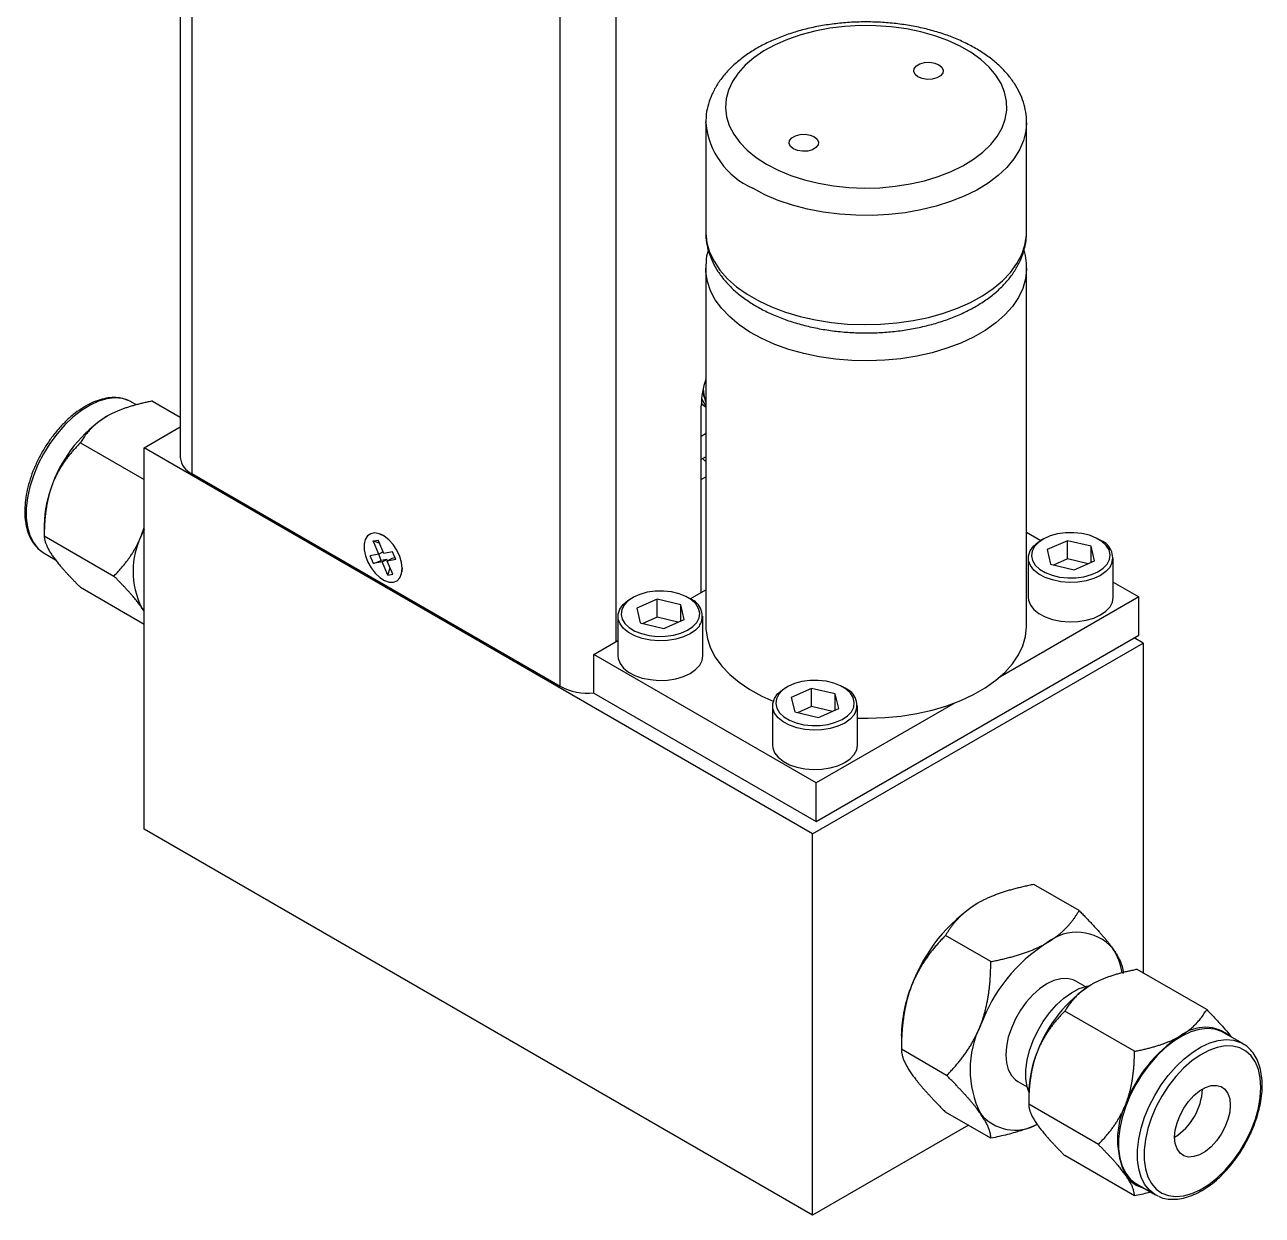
# Model space of a CAD drawing. Header units: inches. Extents: x 1.03 to 9.87, y 1.07 to 7.21.
# Drawn here: x 7.904 to 9.871, y 2.67 to 4.562 of the extents above; entities that cross this region are included whole.
import ezdxf

# ---------------------------------------------------------------- set-up
doc = ezdxf.new("R2010")
doc.units = ezdxf.units.IN
doc.header["$MEASUREMENT"] = 0

msp = doc.modelspace()

# ---------------------------------------------------------------- linework, layer by layer
at = {"color": 7, "linetype": 'Continuous', "lineweight": 25}
for p, q in [((8.1515, 5.3781), (8.1515, 3.874)), ((8.9869, 4.4061), (8.9869, 4.407)), ((8.9869, 4.4061), (8.9869, 4.2326)), ((9.4969, 4.2326), (9.4969, 4.4061)), ((8.9869, 4.1749), (8.9869, 3.6069)), ((9.4969, 3.6069), (9.4969, 4.1749)), ((8.0741, 3.9623), (8.0726, 3.9631)), ((8.0818, 3.9579), (8.0741, 3.9623)), ((8.1076, 3.9639), (8.1515, 3.9385)), ((8.9797, 3.6596), (8.9797, 3.9564)), ((8.9801, 3.9598), (8.9858, 3.9558)), ((8.9861, 3.9644), (8.9868, 3.9626)), ((8.9861, 3.9554), (8.9869, 3.9549)), ((8.9868, 3.9626), (8.9869, 3.9625)), ((8.094, 3.8897), (8.1515, 3.9228)), ((7.9928, 3.8976), (8.094, 3.8391)), ((8.9867, 3.9118), (8.9797, 3.9078)), ((8.094, 3.2834), (8.094, 3.8897)), ((9.1568, 3.2761), (8.094, 3.8897)), ((8.9797, 3.8714), (8.9869, 3.8755)), ((8.1698, 3.8485), (8.7553, 3.5105)), ((8.9797, 3.8393), (8.9869, 3.8435)), ((7.9354, 3.7674), (7.9354, 3.749)), ((8.0901, 3.7508), (8.094, 3.763)), ((8.094, 3.7603), (8.0901, 3.7508)), ((7.9354, 3.7496), (8.046, 3.6857)), ((8.4584, 3.7415), (8.4664, 3.7429)), ((8.4674, 3.7204), (8.4584, 3.7415)), ((8.4584, 3.7415), (8.4686, 3.7378)), ((8.4754, 3.7218), (8.4664, 3.7429)), ((8.4756, 3.7498), (8.4697, 3.7522)), ((9.4969, 3.7556), (9.5197, 3.7424)), ((9.5229, 3.7443), (9.5194, 3.7422)), ((9.5618, 3.742), (9.5295, 3.7277)), ((9.5994, 3.7331), (9.5618, 3.742)), ((9.5618, 3.7133), (9.5618, 3.742)), ((9.6149, 3.7422), (9.6113, 3.7443)), ((7.9354, 3.722), (7.9533, 3.7117)), ((8.4674, 3.7204), (8.4536, 3.718)), ((8.4588, 3.7057), (8.4536, 3.718)), ((8.4711, 3.7107), (8.467, 3.7203)), ((8.4743, 3.7244), (8.4674, 3.7204)), ((8.4891, 3.7242), (8.4754, 3.7218)), ((8.4944, 3.712), (8.4891, 3.7242)), ((9.5295, 3.7277), (9.5348, 3.7044)), ((9.6047, 3.7098), (9.5994, 3.7331)), ((9.5994, 3.7074), (9.5994, 3.7331)), ((8.4588, 3.7057), (8.4711, 3.7107)), ((8.4726, 3.7082), (8.4588, 3.7057)), ((8.4797, 3.7122), (8.4711, 3.7107)), ((8.4726, 3.7082), (8.4797, 3.7122)), ((8.4816, 3.6871), (8.4726, 3.7082)), ((8.4808, 3.7097), (8.4797, 3.7122)), ((8.4877, 3.7137), (8.4806, 3.7096)), ((8.4944, 3.712), (8.4806, 3.7096)), ((8.4896, 3.6885), (8.4806, 3.7096)), ((8.4816, 3.6871), (8.4852, 3.6987)), ((8.4932, 3.7146), (8.4877, 3.7137)), ((8.5041, 3.6927), (8.5049, 3.699)), ((9.4996, 3.7147), (9.4996, 3.6518)), ((9.5348, 3.7044), (9.5725, 3.6954)), ((9.5618, 3.7133), (9.5394, 3.7033)), ((9.5948, 3.7054), (9.5618, 3.7133)), ((9.5725, 3.6954), (9.6047, 3.7098)), ((9.6346, 3.6518), (9.6346, 3.7147)), ((8.4816, 3.6871), (8.4896, 3.6885)), ((7.9928, 3.6679), (8.094, 3.6095)), ((8.9622, 3.6495), (8.9869, 3.6638)), ((9.6346, 3.6761), (9.675, 3.6528)), ((8.8706, 3.6514), (8.8671, 3.6493)), ((8.9095, 3.6492), (8.8772, 3.6349)), ((8.9471, 3.6402), (8.9095, 3.6492)), ((8.9095, 3.6204), (8.9095, 3.6492)), ((8.9524, 3.6169), (8.9471, 3.6402)), ((8.9471, 3.6145), (8.9471, 3.6402)), ((8.9626, 3.6493), (8.959, 3.6514)), ((9.675, 3.6528), (9.4542, 3.5253)), ((9.675, 3.5916), (9.675, 3.6528)), ((8.0901, 3.636), (8.094, 3.6311)), ((8.094, 3.6299), (8.0901, 3.636)), ((8.8473, 3.6218), (8.8473, 3.5589)), ((8.8772, 3.6349), (8.8825, 3.6116)), ((8.9095, 3.6204), (8.8871, 3.6105)), ((8.9425, 3.6125), (8.9095, 3.6204)), ((8.9823, 3.5589), (8.9823, 3.6218)), ((8.8825, 3.6116), (8.9202, 3.6026)), ((8.9202, 3.6026), (8.9524, 3.6169)), ((8.8088, 3.561), (8.8473, 3.5832)), ((9.1623, 3.2956), (9.675, 3.5916)), ((9.6819, 3.5792), (9.6677, 3.5874)), ((9.1623, 3.3569), (8.8088, 3.561)), ((8.8088, 3.4997), (8.8088, 3.561)), ((9.1568, 3.2761), (9.6819, 3.5792)), ((9.6819, 3.5792), (9.6819, 3.0551)), ((9.1163, 3.5095), (9.1128, 3.5075)), ((9.1552, 3.5073), (9.1229, 3.493)), ((9.1928, 3.4983), (9.1552, 3.5073)), ((9.1552, 3.4785), (9.1552, 3.5073)), ((9.2083, 3.5075), (9.2047, 3.5095)), ((8.8088, 3.4997), (9.1623, 3.2956)), ((9.1229, 3.493), (9.1283, 3.4697)), ((9.3831, 3.4843), (9.1623, 3.3569)), ((9.1982, 3.475), (9.1928, 3.4983)), ((9.1928, 3.4727), (9.1928, 3.4983)), ((9.093, 3.4799), (9.093, 3.4171)), ((9.1283, 3.4697), (9.1659, 3.4607)), ((9.1552, 3.4785), (9.1328, 3.4686)), ((9.1882, 3.4706), (9.1552, 3.4785)), ((9.1659, 3.4607), (9.1982, 3.475)), ((9.228, 3.4171), (9.228, 3.4799)), ((9.1623, 3.2956), (9.1623, 3.3569)), ((9.1568, 2.6698), (8.094, 3.2834)), ((9.1568, 2.6698), (9.1568, 3.2761)), ((9.5803, 3.154), (9.5083, 3.1955)), ((9.44, 3.0729), (9.368, 3.1145)), ((9.7831, 2.9966), (9.6724, 3.0605)), ((9.5897, 3.0334), (9.5749, 3.0419)), ((9.6683, 2.9304), (9.5576, 2.9942)), ((9.2978, 2.9554), (9.2978, 2.9329)), ((9.8405, 2.9426), (9.8104, 2.96)), ((9.3698, 2.8921), (9.2978, 2.9337)), ((9.8405, 2.9426), (9.8425, 2.9414)), ((9.4829, 2.8826), (9.4977, 2.8741)), ((9.5002, 2.864), (9.5002, 2.8456)), ((9.44, 2.7923), (9.368, 2.8338)), ((9.6109, 2.7824), (9.5002, 2.8463)), ((9.4044, 2.8128), (9.1568, 2.6698)), ((9.6683, 2.7007), (9.5576, 2.7646)), ((9.6717, 2.7196), (9.7018, 2.7023)), ((9.7059, 2.7002), (9.7018, 2.7023))]:
    msp.add_line(p, q, dxfattribs=at)
at = {"color": 8, "linetype": 'Continuous', "lineweight": 25}
for p, q in [((8.1698, 5.3619), (8.1698, 3.8485)), ((8.7553, 3.5105), (8.7553, 5.024)), ((8.8437, 5.024), (8.8437, 3.5811)), ((8.9867, 3.9118), (8.9869, 3.9119))]:
    msp.add_line(p, q, dxfattribs=at)
at = {"color": 7, "linetype": 'Continuous', "lineweight": 25, "flags": 128}
for points in [[(9.0836, 4.3403), (9.102, 4.3308), (9.1221, 4.3225), (9.1436, 4.3155), (9.1663, 4.31), (9.1899, 4.306), (9.2142, 4.3034), (9.2388, 4.3024), (9.2634, 4.303), (9.2878, 4.3052), (9.3116, 4.3089), (9.3346, 4.314), (9.3564, 4.3206), (9.3768, 4.3286), (9.3957, 4.3378), (9.4126, 4.3481), (9.4275, 4.3595), (9.4401, 4.3717), (9.4503, 4.3846), (9.458, 4.3982), (9.463, 4.4121), (9.4654, 4.4263), (9.4651, 4.4405), (9.462, 4.4546), (9.4563, 4.4684), (9.448, 4.4818), (9.4372, 4.4946), (9.424, 4.5066), (9.4086, 4.5178), (9.3911, 4.5278), (9.3719, 4.5367), (9.3511, 4.5443), (9.3289, 4.5506), (9.3057, 4.5554), (9.2817, 4.5587), (9.2573, 4.5605), (9.2326, 4.5606), (9.2081, 4.5593), (9.1839, 4.5564), (9.1605, 4.5519), (9.1381, 4.546), (9.1169, 4.5387), (9.0973, 4.5302), (9.0793, 4.5204), (9.0634, 4.5095), (9.0496, 4.4977), (9.0382, 4.4851), (9.0293, 4.4718), (9.0229, 4.4581), (9.0192, 4.444), (9.0181, 4.4298), (9.0198, 4.4156), (9.0242, 4.4016), (9.0313, 4.388), (9.0408, 4.3749), (9.0529, 4.3624), (9.0672, 4.3509), (9.0836, 4.3403)], [(9.3242, 4.4791), (9.3196, 4.483), (9.3174, 4.4876), (9.3182, 4.4923), (9.3216, 4.4965), (9.3274, 4.4999), (9.3348, 4.5018), (9.3429, 4.5023), (9.3508, 4.501), (9.3575, 4.4983), (9.3622, 4.4945), (9.3643, 4.4899), (9.3636, 4.4852), (9.3601, 4.481), (9.3543, 4.4776), (9.3469, 4.4756), (9.3388, 4.4752), (9.3309, 4.4764), (9.3242, 4.4791)], [(9.1595, 4.384), (9.1642, 4.3802), (9.1663, 4.3756), (9.1656, 4.3709), (9.1621, 4.3667), (9.1563, 4.3633), (9.1489, 4.3613), (9.1408, 4.3609), (9.1329, 4.3621), (9.1262, 4.3648), (9.1216, 4.3687), (9.1195, 4.3733), (9.1202, 4.378), (9.1236, 4.3822), (9.1294, 4.3856), (9.1368, 4.3875), (9.1449, 4.388), (9.1528, 4.3867), (9.1595, 4.384)], [(8.9802, 3.9679), (8.9837, 3.9609), (8.9869, 3.9568)], [(8.4906, 3.676), (8.4964, 3.6783), (8.5008, 3.683), (8.5035, 3.6896), (8.5044, 3.6979), (8.5033, 3.7072), (8.5004, 3.717), (8.4959, 3.7267), (8.4899, 3.7357), (8.483, 3.7433), (8.4755, 3.7492), (8.4679, 3.7529), (8.4607, 3.7542), (8.4543, 3.7531), (8.4492, 3.7496), (8.4456, 3.7439), (8.4438, 3.7364), (8.4439, 3.7275), (8.4459, 3.7179), (8.4496, 3.708), (8.4549, 3.6986), (8.4614, 3.6903), (8.4687, 3.6835), (8.4763, 3.6786), (8.4838, 3.6761), (8.4906, 3.676)], [(9.6295, 3.6998), (9.623, 3.6928), (9.6143, 3.6868), (9.6036, 3.6819), (9.5914, 3.6783), (9.5782, 3.6762), (9.5646, 3.6757), (9.5511, 3.6768), (9.5382, 3.6795), (9.5265, 3.6835), (9.5165, 3.6889), (9.5085, 3.6953), (9.503, 3.7025), (9.5001, 3.7102), (9.4999, 3.7181), (9.5025, 3.7258), (9.5077, 3.7331), (9.5153, 3.7397), (9.5194, 3.7422)], [(9.6249, 3.7049), (9.6286, 3.7122), (9.6296, 3.7197), (9.6279, 3.7272), (9.6235, 3.7343), (9.6167, 3.7407), (9.6077, 3.7462), (9.5969, 3.7505), (9.5849, 3.7533), (9.572, 3.7547), (9.5589, 3.7545), (9.5462, 3.7527), (9.5345, 3.7495), (9.5241, 3.7449), (9.5156, 3.7392), (9.5094, 3.7325), (9.5057, 3.7253), (9.5047, 3.7178), (9.5064, 3.7103), (9.5107, 3.7032), (9.5176, 3.6968), (9.5266, 3.6913), (9.5373, 3.687), (9.5494, 3.6841), (9.5623, 3.6828), (9.5753, 3.683), (9.588, 3.6847), (9.5998, 3.688), (9.6102, 3.6926), (9.6187, 3.6983), (9.6249, 3.7049)], [(7.9337, 3.723), (7.9342, 3.7227), (7.9354, 3.722)], [(8.9726, 3.6121), (8.9763, 3.6193), (8.9773, 3.6268), (8.9756, 3.6343), (8.9712, 3.6414), (8.9644, 3.6479), (8.9554, 3.6533), (8.9446, 3.6576), (8.9326, 3.6605), (8.9197, 3.6618), (8.9066, 3.6616), (8.8939, 3.6599), (8.8821, 3.6566), (8.8718, 3.652), (8.8633, 3.6463), (8.8571, 3.6397), (8.8534, 3.6324), (8.8523, 3.6249), (8.8541, 3.6174), (8.8584, 3.6103), (8.8653, 3.6039), (8.8743, 3.5984), (8.885, 3.5942), (8.8971, 3.5913), (8.9099, 3.5899), (8.923, 3.5901), (8.9357, 3.5919), (8.9475, 3.5951), (8.9579, 3.5997), (8.9663, 3.6055), (8.9726, 3.6121)], [(8.9772, 3.6069), (8.9707, 3.6), (8.962, 3.5939), (8.9513, 3.589), (8.9391, 3.5854), (8.9259, 3.5834), (8.9123, 3.5829), (8.8988, 3.5839), (8.8859, 3.5866), (8.8742, 3.5907), (8.8642, 3.596), (8.8562, 3.6024), (8.8507, 3.6096), (8.8478, 3.6173), (8.8476, 3.6252), (8.8502, 3.633), (8.8554, 3.6403), (8.863, 3.6468), (8.8671, 3.6493)], [(9.4996, 3.6518), (9.5001, 3.6473), (9.503, 3.6396), (9.5085, 3.6324), (9.5165, 3.626), (9.5265, 3.6207), (9.5382, 3.6166), (9.5511, 3.6139), (9.5646, 3.6128), (9.5782, 3.6133), (9.5914, 3.6154), (9.6036, 3.619), (9.6143, 3.6239), (9.623, 3.6299), (9.6295, 3.6369)], [(9.6295, 3.6369), (9.6334, 3.6444), (9.6346, 3.6518)], [(8.9869, 3.6069), (8.9871, 3.6012), (8.9894, 3.5861), (8.9945, 3.5712), (9.0021, 3.5567), (9.0123, 3.5428), (9.025, 3.5295), (9.0399, 3.517), (9.057, 3.5055), (9.076, 3.4951), (9.0949, 3.4866)], [(9.228, 3.4599), (9.2451, 3.4597), (9.2713, 3.4607), (9.2972, 3.4632), (9.3225, 3.4672), (9.347, 3.4728), (9.3703, 3.4797), (9.3923, 3.488), (9.4127, 3.4976), (9.4312, 3.5083), (9.4478, 3.5201), (9.4621, 3.5327), (9.4742, 3.5462), (9.4838, 3.5603), (9.4908, 3.5749), (9.4952, 3.5899), (9.4968, 3.605), (9.4969, 3.6069)], [(8.8473, 3.5589), (8.8478, 3.5545), (8.8507, 3.5468), (8.8562, 3.5396), (8.8642, 3.5332), (8.8742, 3.5278), (8.8859, 3.5237), (8.8988, 3.5211), (8.9123, 3.52), (8.9259, 3.5205), (8.9391, 3.5226), (8.9513, 3.5261), (8.962, 3.531), (8.9707, 3.5371), (8.9772, 3.544)], [(8.9772, 3.544), (8.9811, 3.5516), (8.9823, 3.5589)], [(9.2229, 3.465), (9.2164, 3.4581), (9.2077, 3.4521), (9.197, 3.4471), (9.1848, 3.4436), (9.1716, 3.4415), (9.158, 3.441), (9.1445, 3.4421), (9.1316, 3.4447), (9.1199, 3.4488), (9.1099, 3.4542), (9.102, 3.4606), (9.0964, 3.4678), (9.0935, 3.4755), (9.0933, 3.4834), (9.0959, 3.4911), (9.1011, 3.4984), (9.1088, 3.5049), (9.1128, 3.5075)], [(9.2183, 3.4702), (9.222, 3.4775), (9.223, 3.485), (9.2213, 3.4925), (9.2169, 3.4996), (9.2101, 3.506), (9.2011, 3.5115), (9.1903, 3.5157), (9.1783, 3.5186), (9.1654, 3.52), (9.1524, 3.5198), (9.1397, 3.518), (9.1279, 3.5148), (9.1175, 3.5102), (9.109, 3.5045), (9.1028, 3.4978), (9.0991, 3.4906), (9.0981, 3.4831), (9.0998, 3.4756), (9.1041, 3.4685), (9.111, 3.4621), (9.12, 3.4566), (9.1307, 3.4523), (9.1428, 3.4494), (9.1557, 3.4481), (9.1687, 3.4483), (9.1814, 3.45), (9.1932, 3.4533), (9.2036, 3.4579), (9.2121, 3.4636), (9.2183, 3.4702)], [(9.093, 3.4171), (9.0935, 3.4126), (9.0964, 3.4049), (9.102, 3.3977), (9.1099, 3.3913), (9.1199, 3.3859), (9.1316, 3.3819), (9.1445, 3.3792), (9.158, 3.3781), (9.1716, 3.3786), (9.1848, 3.3807), (9.197, 3.3843), (9.2077, 3.3892), (9.2164, 3.3952), (9.2229, 3.4022)], [(9.2229, 3.4022), (9.2268, 3.4097), (9.228, 3.4171)], [(9.5749, 3.0419), (9.5708, 3.0439), (9.5615, 3.0461), (9.5512, 3.0457), (9.5402, 3.0428), (9.5289, 3.0374), (9.5176, 3.0297), (9.5067, 3.02), (9.4964, 3.0085), (9.4871, 2.9957), (9.4791, 2.9818), (9.4726, 2.9673), (9.4678, 2.9527), (9.4649, 2.9383), (9.4639, 2.9247), (9.4649, 2.9122), (9.4678, 2.9013), (9.4726, 2.8922), (9.4791, 2.8852), (9.4829, 2.8826)], [(9.5002, 2.8661), (9.4977, 2.8742), (9.4957, 2.887), (9.4957, 2.9011), (9.4977, 2.9162), (9.5015, 2.9318), (9.5072, 2.9476), (9.5146, 2.9631), (9.5234, 2.9779), (9.5334, 2.9918), (9.5445, 3.0042), (9.5562, 3.0149), (9.5683, 3.0236), (9.5805, 3.0301), (9.5925, 3.0341), (9.5978, 3.0352)], [(9.8104, 2.96), (9.8067, 2.9619), (9.7959, 2.9654), (9.7841, 2.9664), (9.7714, 2.965), (9.7581, 2.9612), (9.7445, 2.955), (9.7308, 2.9465), (9.7173, 2.936), (9.7043, 2.9236), (9.692, 2.9096), (9.6807, 2.8942), (9.6705, 2.8778), (9.6617, 2.8606), (9.6545, 2.843), (9.6489, 2.8253), (9.6451, 2.8079), (9.6432, 2.7912), (9.6432, 2.7754), (9.6451, 2.7608), (9.6489, 2.7478), (9.6545, 2.7366), (9.6617, 2.7274), (9.6705, 2.7203), (9.6717, 2.7196)], [(9.8692, 2.873), (9.8683, 2.888), (9.8653, 2.9016), (9.8605, 2.9134), (9.8538, 2.9232), (9.8456, 2.9308), (9.8358, 2.936), (9.8248, 2.9388), (9.8127, 2.939), (9.7999, 2.9366), (9.7866, 2.9318), (9.773, 2.9245), (9.7596, 2.915), (9.7465, 2.9035), (9.734, 2.8902), (9.7224, 2.8754), (9.712, 2.8593), (9.703, 2.8425), (9.6955, 2.8251), (9.6897, 2.8076), (9.6858, 2.7904), (9.6839, 2.7738), (9.6839, 2.7581), (9.6858, 2.7438), (9.6897, 2.7311), (9.6955, 2.7202), (9.703, 2.7115), (9.712, 2.705), (9.7224, 2.701), (9.734, 2.6996), (9.7465, 2.7007), (9.7596, 2.7043), (9.773, 2.7103), (9.7866, 2.7187), (9.7999, 2.7292), (9.8127, 2.7417), (9.8248, 2.7558), (9.8358, 2.7713), (9.8456, 2.7878), (9.8538, 2.8049), (9.8605, 2.8224), (9.8653, 2.8398), (9.8683, 2.8568), (9.8692, 2.873)], [(9.7322, 2.7939), (9.7332, 2.805), (9.7361, 2.8168), (9.7407, 2.8287), (9.7469, 2.8402), (9.7543, 2.8508), (9.7628, 2.86), (9.7718, 2.8675), (9.7811, 2.8728), (9.7901, 2.8758), (9.7985, 2.8763), (9.806, 2.8744), (9.8122, 2.87), (9.8168, 2.8634), (9.8197, 2.8549), (9.8206, 2.8449), (9.8197, 2.8337), (9.8168, 2.8219), (9.8122, 2.81), (9.806, 2.7985), (9.7985, 2.7879), (9.7901, 2.7787), (9.7811, 2.7713), (9.7718, 2.766), (9.7628, 2.763), (9.7543, 2.7624), (9.7469, 2.7644), (9.7407, 2.7687), (9.7361, 2.7753), (9.7332, 2.7838), (9.7322, 2.7939)]]:
    msp.add_lwpolyline(points, dxfattribs=at)
at = {"color": 8, "linetype": 'Continuous', "lineweight": 25, "flags": 128}
for points in [[(9.4969, 4.4063), (9.4958, 4.3928), (9.4921, 4.3778), (9.4858, 4.3631), (9.4768, 4.3489), (9.4654, 4.3352), (9.4516, 4.3223), (9.4356, 4.3103), (9.4175, 4.2993), (9.3975, 4.2895), (9.3759, 4.2809), (9.3529, 4.2736), (9.3287, 4.2677), (9.3036, 4.2632), (9.2779, 4.2603), (9.2517, 4.259), (9.2255, 4.2592), (9.1994, 4.2609), (9.1737, 4.2642), (9.1488, 4.269), (9.1249, 4.2753), (9.1022, 4.2829), (9.081, 4.2918), (9.0615, 4.302)], [(8.9869, 4.2326), (8.9869, 4.2307), (8.9886, 4.2155), (8.9929, 4.2006), (9, 4.186), (9.0095, 4.1719), (9.0216, 4.1584), (9.0359, 4.1457), (9.0525, 4.134), (9.0711, 4.1232), (9.0914, 4.1137), (9.1134, 4.1054), (9.1367, 4.0984), (9.1612, 4.0929), (9.1865, 4.0889), (9.2124, 4.0863), (9.2386, 4.0854), (9.2648, 4.0859), (9.2908, 4.0881), (9.3163, 4.0918), (9.341, 4.0969), (9.3646, 4.1035), (9.3869, 4.1115), (9.4077, 4.1207), (9.4268, 4.1312), (9.4438, 4.1427), (9.4588, 4.1552), (9.4714, 4.1684), (9.4816, 4.1824), (9.4893, 4.1969), (9.4943, 4.2118), (9.4967, 4.2269), (9.4969, 4.2326)], [(9.4969, 4.1749), (9.4968, 4.173), (9.4952, 4.1579), (9.4908, 4.1429), (9.4838, 4.1283), (9.4742, 4.1142), (9.4621, 4.1007), (9.4478, 4.0881), (9.4312, 4.0763), (9.4127, 4.0656), (9.3923, 4.056), (9.3703, 4.0477), (9.347, 4.0408), (9.3225, 4.0352), (9.2972, 4.0312), (9.2713, 4.0287), (9.2451, 4.0277), (9.2189, 4.0283), (9.1929, 4.0304), (9.1674, 4.0341), (9.1428, 4.0393), (9.1191, 4.0459), (9.0968, 4.0538), (9.076, 4.0631), (9.057, 4.0735), (9.0399, 4.085), (9.025, 4.0975), (9.0123, 4.1108), (9.0021, 4.1247), (8.9945, 4.1392), (8.9894, 4.1541), (8.9871, 4.1692), (8.9869, 4.1753)], [(8.0726, 3.9631), (8.0704, 3.9642), (8.0596, 3.9677), (8.0478, 3.9688), (8.0351, 3.9674), (8.0218, 3.9635), (8.0082, 3.9573), (7.9945, 3.9489), (7.981, 3.9384), (7.968, 3.926), (7.9557, 3.9119), (7.9444, 3.8965), (7.9342, 3.8801), (7.9254, 3.8629), (7.9182, 3.8453), (7.9126, 3.8277), (7.9088, 3.8103), (7.9069, 3.7935), (7.9069, 3.7777), (7.9088, 3.7632), (7.9126, 3.7502), (7.9182, 3.7389), (7.9254, 3.7297), (7.9337, 3.723)], [(8.9797, 3.9604), (8.9816, 3.9586), (8.9861, 3.9554)], [(9.7018, 2.7023), (9.7006, 2.703), (9.6918, 2.71), (9.6845, 2.7192), (9.6789, 2.7305), (9.6752, 2.7435), (9.6733, 2.758), (9.6733, 2.7738), (9.6752, 2.7906), (9.6789, 2.808), (9.6845, 2.8256), (9.6918, 2.8432), (9.7006, 2.8604), (9.7107, 2.8769), (9.7221, 2.8922), (9.7344, 2.9063), (9.7474, 2.9187), (9.7609, 2.9292), (9.7746, 2.9376), (9.7882, 2.9439), (9.8014, 2.9477), (9.8141, 2.9491), (9.826, 2.948), (9.8368, 2.9445), (9.8405, 2.9426)]]:
    msp.add_lwpolyline(points, dxfattribs=at)
at = {"color": 8, "linetype": 'Continuous', "lineweight": 25}
for centre, radius, start, end in [((9.1135, 4.4181), 0.1272, 185.4246, 245.8955), ((9.0426, 3.9841), 0.0598, 180.3402, 199.2443), ((8.9724, 3.8554), 0.0189, 40.0731, 62.8355)]:
    msp.add_arc(centre, radius, start, end, dxfattribs=at)
at = {"color": 7, "linetype": 'Continuous', "lineweight": 25}
for centre, radius, start, end in [((9.1205, 3.9543), 0.1408, 161.5798, 179.1222), ((8.1512, 3.7579), 0.2158, 122.638, 159.7729), ((8.1828, 3.8771), 0.0314, 185.6948, 245.6253), ((8.1184, 3.7638), 0.1831, 157.9788, 178.8918), ((8.205, 3.6934), 0.1284, 153.4364, 206.5636), ((9.6046, 3.7149), 0.0291, 328.6471, 69.3986), ((8.9523, 3.6221), 0.0291, 328.6471, 69.3986), ((8.7988, 3.5932), 0.0934, 242.2883, 276.152), ((9.198, 3.4802), 0.0291, 328.6471, 69.3986), ((9.5616, 2.9437), 0.2638, 122.638, 159.7729), ((9.5768, 3.0441), 0.0756, 40.5328, 129.2482), ((9.6712, 2.8805), 0.2638, 122.638, 159.7729), ((9.5575, 3.0421), 0.0921, 8.2901, 33.665), ((9.5215, 2.951), 0.2238, 157.9788, 178.8918), ((9.7161, 2.8545), 0.2158, 122.638, 159.7729), ((9.564, 2.9015), 0.1569, 153.4364, 206.5636), ((9.8575, 2.7729), 0.2158, 122.638, 159.7729), ((9.7807, 2.9051), 0.0635, 49.5414, 128.6599), ((9.6833, 2.8605), 0.1831, 157.9788, 178.8918), ((9.6807, 2.8746), 0.0958, 302.5242, 357.4758), ((9.7698, 2.7901), 0.1284, 153.4364, 206.5636), ((9.4788, 2.8762), 0.0711, 219.16, 299.061), ((9.6949, 2.7599), 0.0484, 214.3173, 255.9393)]:
    msp.add_arc(centre, radius, start, end, dxfattribs=at)
for points, knots in [([(9.4968, 4.4064), (9.4968, 4.4067), (9.4972, 4.4123), (9.4957, 4.4232), (9.4922, 4.4389), (9.486, 4.4541), (9.4778, 4.4688), (9.4672, 4.483), (9.4545, 4.4964), (9.4396, 4.509), (9.4228, 4.5206), (9.4042, 4.531), (9.3841, 4.5403), (9.3626, 4.5482), (9.34, 4.5548), (9.3166, 4.5599), (9.2924, 4.5637), (9.2679, 4.5659), (9.2431, 4.5667), (9.2183, 4.5661), (9.1937, 4.5639), (9.1695, 4.5604), (9.146, 4.5554), (9.1233, 4.5489), (9.1017, 4.5411), (9.0813, 4.532), (9.0624, 4.5215), (9.0451, 4.5097), (9.0296, 4.4968), (9.0163, 4.4828), (9.0053, 4.4679), (8.9967, 4.4522), (8.9908, 4.4362), (8.9874, 4.4211), (8.9872, 4.4114), (8.9871, 4.4072)], [0, 0, 0, 0, 0.001433, 0.030481, 0.059462, 0.08864, 0.118273, 0.148524, 0.179434, 0.210919, 0.242811, 0.27493, 0.307122, 0.339282, 0.371374, 0.403392, 0.435346, 0.467252, 0.499131, 0.531008, 0.562901, 0.594833, 0.626826, 0.658905, 0.691093, 0.723402, 0.755835, 0.788364, 0.820889, 0.853243, 0.885209, 0.916567, 0.947182, 0.97707, 1, 1, 1, 1]), ([(8.987, 4.2339), (8.987, 4.2331), (8.9865, 4.2269), (8.988, 4.2155), (8.9916, 4.1998), (8.9977, 4.1845), (9.006, 4.1698), (9.0165, 4.1557), (9.0292, 4.1422), (9.0441, 4.1297), (9.0609, 4.1181), (9.0795, 4.1076), (9.0996, 4.0984), (9.1211, 4.0904), (9.1437, 4.0839), (9.1672, 4.0787), (9.1913, 4.075), (9.2158, 4.0727), (9.2406, 4.0719), (9.2654, 4.0726), (9.29, 4.0747), (9.3142, 4.0783), (9.3377, 4.0833), (9.3604, 4.0897), (9.382, 4.0975), (9.4024, 4.1067), (9.4213, 4.1171), (9.4387, 4.1289), (9.4541, 4.1418), (9.4674, 4.1558), (9.4784, 4.1708), (9.487, 4.1864), (9.4929, 4.2025), (9.4964, 4.218), (9.4966, 4.2282), (9.4967, 4.233)], [0, 0, 0, 0, 0.004476, 0.033356, 0.062171, 0.09118, 0.120642, 0.150719, 0.181451, 0.212753, 0.244462, 0.276395, 0.308402, 0.340376, 0.372283, 0.404117, 0.435886, 0.467608, 0.499304, 0.530996, 0.562706, 0.594453, 0.626262, 0.658156, 0.690158, 0.722281, 0.754526, 0.786867, 0.819205, 0.851373, 0.883155, 0.914332, 0.94477, 0.974486, 1, 1, 1, 1]), ([(8.9909, 4.2043), (8.9907, 4.2036), (8.9886, 4.1975), (8.9872, 4.1878), (8.9872, 4.1788), (8.9872, 4.1755)], [0, 0, 0, 0, 0.0759287, 0.654007, 1, 1, 1, 1]), ([(9.4966, 4.1749), (9.4966, 4.1777), (9.4967, 4.1859), (9.4954, 4.1956), (9.4933, 4.2023), (9.4928, 4.2038)], [0, 0, 0, 0, 0.282497, 0.842733, 1, 1, 1, 1]), ([(8.9826, 3.9797), (8.9826, 3.9797), (8.9827, 3.9753), (8.9838, 3.9702), (8.9858, 3.9657), (8.9861, 3.9649)], [0, 0, 0, 0, 0.0002478, 0.8335067, 1, 1, 1, 1]), ([(8.0723, 3.963), (8.071, 3.9637), (8.0665, 3.9664), (8.0577, 3.9687), (8.0461, 3.9698), (8.0337, 3.9686), (8.0209, 3.9653), (8.0077, 3.9597), (7.9945, 3.9521), (7.9814, 3.9426), (7.9688, 3.9313), (7.9568, 3.9184), (7.9457, 3.9043), (7.9355, 3.8891), (7.9266, 3.8731), (7.9189, 3.8565), (7.9128, 3.8397), (7.9082, 3.823), (7.9053, 3.8065), (7.9042, 3.7906), (7.9048, 3.7756), (7.9073, 3.7616), (7.9115, 3.7491), (7.9176, 3.7382), (7.9249, 3.7293), (7.9308, 3.7251), (7.9336, 3.7232)], [0, 0, 0, 0, 0.016863, 0.058, 0.099283, 0.14113, 0.183646, 0.226672, 0.269964, 0.313326, 0.356651, 0.399918, 0.443133, 0.486314, 0.529485, 0.572668, 0.615881, 0.65915, 0.7025, 0.74595, 0.789503, 0.833126, 0.876657, 0.919847, 0.962399, 1, 1, 1, 1]), ([(8.1076, 3.9639), (8.1053, 3.9634), (8.1007, 3.9625), (8.0939, 3.961), (8.0874, 3.9595), (8.0811, 3.9578), (8.075, 3.9561), (8.0692, 3.9543), (8.0636, 3.9525), (8.0582, 3.9505), (8.0531, 3.9485), (8.0482, 3.9464), (8.0435, 3.9442), (8.039, 3.942), (8.0362, 3.9404), (8.0348, 3.9396)], [0, 0, 0, 0, 0.087213, 0.172405, 0.255647, 0.337014, 0.416584, 0.494445, 0.570686, 0.645405, 0.718706, 0.790698, 0.861495, 0.93122, 1, 1, 1, 1]), ([(8.0348, 3.9396), (8.0337, 3.9389), (8.0313, 3.9375), (8.0279, 3.9353), (8.0246, 3.933), (8.0214, 3.9306), (8.0183, 3.9281), (8.0153, 3.9255), (8.0124, 3.9228), (8.0096, 3.92), (8.0069, 3.9171), (8.0043, 3.9141), (8.0018, 3.911), (7.9994, 3.9078), (7.9971, 3.9045), (7.9949, 3.9011), (7.9935, 3.8988), (7.9928, 3.8976)], [0, 0, 0, 0, 0.059558, 0.119812, 0.180848, 0.242744, 0.305578, 0.369423, 0.43435, 0.500425, 0.567711, 0.636269, 0.706154, 0.777421, 0.85012, 0.924298, 1, 1, 1, 1]), ([(7.9928, 3.8976), (7.9913, 3.896), (7.9882, 3.8929), (7.9838, 3.8881), (7.9795, 3.8833), (7.9755, 3.8784), (7.9717, 3.8735), (7.9681, 3.8685), (7.9647, 3.8635), (7.9615, 3.8584), (7.9586, 3.8533), (7.9558, 3.8482), (7.9532, 3.843), (7.9508, 3.8378), (7.9494, 3.8342), (7.9487, 3.8325)], [0, 0, 0, 0, 0.087213, 0.172405, 0.255647, 0.337014, 0.416584, 0.494445, 0.570686, 0.645405, 0.718706, 0.790698, 0.861495, 0.93122, 1, 1, 1, 1]), ([(7.9487, 3.8325), (7.9481, 3.8309), (7.947, 3.8278), (7.9454, 3.8231), (7.9439, 3.8182), (7.9425, 3.8131), (7.9413, 3.808), (7.9402, 3.8027), (7.9392, 3.7973), (7.9383, 3.7918), (7.9375, 3.7861), (7.9368, 3.7804), (7.9363, 3.7745), (7.9359, 3.7684), (7.9356, 3.7623), (7.9354, 3.756), (7.9354, 3.7518), (7.9354, 3.7496)], [0, 0, 0, 0, 0.059558, 0.119812, 0.180848, 0.242744, 0.305578, 0.369423, 0.43435, 0.500425, 0.567711, 0.636269, 0.706154, 0.777421, 0.85012, 0.924298, 1, 1, 1, 1]), ([(7.9354, 3.7496), (7.9354, 3.749), (7.9354, 3.7476), (7.9357, 3.7455), (7.9361, 3.7433), (7.9366, 3.7411), (7.9373, 3.7388), (7.9382, 3.7364), (7.9392, 3.7339), (7.9404, 3.7314), (7.9417, 3.7288), (7.9432, 3.7261), (7.9449, 3.7234), (7.9467, 3.7206), (7.948, 3.7186), (7.9487, 3.7177)], [0, 0, 0, 0, 0.087213, 0.172405, 0.255647, 0.337014, 0.416584, 0.494445, 0.570686, 0.645405, 0.718706, 0.790698, 0.861495, 0.93122, 1, 1, 1, 1]), ([(8.046, 3.6857), (8.0476, 3.6873), (8.0507, 3.6904), (8.0551, 3.6952), (8.0593, 3.7001), (8.0633, 3.705), (8.0671, 3.7099), (8.0707, 3.7148), (8.0741, 3.7199), (8.0773, 3.7249), (8.0803, 3.73), (8.0831, 3.7351), (8.0856, 3.7403), (8.088, 3.7455), (8.0894, 3.7491), (8.0901, 3.7508)], [0, 0, 0, 0, 0.0872126, 0.1724052, 0.2556473, 0.3370137, 0.4165843, 0.4944446, 0.5706859, 0.6454054, 0.7187062, 0.7906977, 0.8614954, 0.9312205, 1, 1, 1, 1]), ([(7.9487, 3.7177), (7.9493, 3.7168), (7.9505, 3.7151), (7.9526, 3.7124), (7.9547, 3.7096), (7.9571, 3.7067), (7.9595, 3.7037), (7.9622, 3.7006), (7.9649, 3.6974), (7.9679, 3.6941), (7.971, 3.6906), (7.9742, 3.6871), (7.9776, 3.6835), (7.9812, 3.6798), (7.9849, 3.6759), (7.9888, 3.672), (7.9915, 3.6693), (7.9928, 3.6679)], [0, 0, 0, 0, 0.059558, 0.119812, 0.180848, 0.242744, 0.305578, 0.369423, 0.43435, 0.500425, 0.567711, 0.636269, 0.706154, 0.777421, 0.85012, 0.924298, 1, 1, 1, 1]), ([(8.0901, 3.636), (8.0895, 3.6369), (8.0883, 3.6386), (8.0863, 3.6413), (8.0841, 3.6441), (8.0818, 3.647), (8.0793, 3.65), (8.0767, 3.6531), (8.0739, 3.6563), (8.071, 3.6596), (8.0679, 3.663), (8.0646, 3.6666), (8.0612, 3.6702), (8.0576, 3.6739), (8.0539, 3.6778), (8.0501, 3.6817), (8.0474, 3.6844), (8.046, 3.6857)], [0, 0, 0, 0, 0.059558, 0.119812, 0.180848, 0.242744, 0.305578, 0.369423, 0.43435, 0.500425, 0.567711, 0.636269, 0.706154, 0.777421, 0.85012, 0.924298, 1, 1, 1, 1]), ([(9.5083, 3.1955), (9.5057, 3.195), (9.5004, 3.194), (9.4927, 3.1923), (9.4853, 3.1905), (9.4781, 3.1887), (9.4711, 3.1868), (9.4644, 3.1848), (9.4579, 3.1827), (9.4517, 3.1806), (9.4457, 3.1783), (9.4399, 3.176), (9.4344, 3.1736), (9.4291, 3.1711), (9.4241, 3.1685), (9.4209, 3.1668), (9.4193, 3.1659)], [0, 0, 0, 0, 0.0810507, 0.1603554, 0.2379696, 0.3139522, 0.3883663, 0.4612787, 0.5327608, 0.6028881, 0.6717407, 0.7394031, 0.8059645, 0.8715184, 0.9361629, 1, 1, 1, 1]), ([(9.4193, 3.1659), (9.418, 3.1651), (9.4153, 3.1635), (9.4114, 3.161), (9.4076, 3.1583), (9.4039, 3.1556), (9.4003, 3.1528), (9.3968, 3.1498), (9.3934, 3.1468), (9.3902, 3.1436), (9.387, 3.1404), (9.384, 3.137), (9.381, 3.1335), (9.3782, 3.1299), (9.3755, 3.1262), (9.3729, 3.1224), (9.3703, 3.1185), (9.3688, 3.1158), (9.368, 3.1145)], [0, 0, 0, 0, 0.0558158, 0.1122397, 0.1693407, 0.2271853, 0.2858376, 0.3453588, 0.4058078, 0.4672406, 0.5297107, 0.5932689, 0.6579634, 0.72384, 0.7909421, 0.8593106, 0.9289844, 1, 1, 1, 1]), ([(9.5289, 3.1026), (9.5303, 3.1034), (9.533, 3.105), (9.5369, 3.1075), (9.5407, 3.1101), (9.5444, 3.1129), (9.548, 3.1157), (9.5515, 3.1186), (9.5549, 3.1217), (9.5581, 3.1248), (9.5613, 3.1281), (9.5643, 3.1315), (9.5673, 3.135), (9.5701, 3.1386), (9.5728, 3.1422), (9.5754, 3.146), (9.578, 3.15), (9.5795, 3.1526), (9.5803, 3.154)], [0, 0, 0, 0, 0.055816, 0.11224, 0.169341, 0.227185, 0.285838, 0.345359, 0.405808, 0.467241, 0.529711, 0.593269, 0.657963, 0.72384, 0.790942, 0.859311, 0.928984, 1, 1, 1, 1]), ([(9.5803, 3.154), (9.5821, 3.1522), (9.5856, 3.1487), (9.5906, 3.1435), (9.5954, 3.1385), (9.6, 3.1337), (9.6044, 3.129), (9.6086, 3.1244), (9.6126, 3.12), (9.6163, 3.1157), (9.6199, 3.1116), (9.6232, 3.1076), (9.6263, 3.1038), (9.6291, 3.1001), (9.6318, 3.0966), (9.6334, 3.0943), (9.6342, 3.0932)], [0, 0, 0, 0, 0.081051, 0.160355, 0.23797, 0.313952, 0.388366, 0.461279, 0.532761, 0.602888, 0.671741, 0.739403, 0.805964, 0.871518, 0.936163, 1, 1, 1, 1]), ([(9.368, 3.1145), (9.3662, 3.1127), (9.3627, 3.1092), (9.3577, 3.1037), (9.3529, 3.0983), (9.3482, 3.0927), (9.3438, 3.0872), (9.3397, 3.0815), (9.3357, 3.0759), (9.332, 3.0702), (9.3284, 3.0644), (9.3251, 3.0586), (9.322, 3.0528), (9.3192, 3.0469), (9.3165, 3.041), (9.3149, 3.0369), (9.3141, 3.0349)], [0, 0, 0, 0, 0.081051, 0.160355, 0.23797, 0.313952, 0.388366, 0.461279, 0.532761, 0.602888, 0.671741, 0.739403, 0.805964, 0.871518, 0.936163, 1, 1, 1, 1]), ([(9.44, 3.0729), (9.4426, 3.0735), (9.4479, 3.0745), (9.4556, 3.0762), (9.463, 3.0779), (9.4702, 3.0798), (9.4772, 3.0817), (9.4839, 3.0837), (9.4904, 3.0857), (9.4966, 3.0879), (9.5026, 3.0901), (9.5084, 3.0925), (9.5139, 3.0949), (9.5192, 3.0974), (9.5242, 3.0999), (9.5274, 3.1017), (9.5289, 3.1026)], [0, 0, 0, 0, 0.0810507, 0.1603554, 0.2379696, 0.3139522, 0.3883663, 0.4612787, 0.5327608, 0.6028881, 0.6717407, 0.7394031, 0.8059645, 0.8715184, 0.9361629, 1, 1, 1, 1]), ([(9.6342, 3.0932), (9.6349, 3.0922), (9.6362, 3.0903), (9.638, 3.0875), (9.6398, 3.0847), (9.6414, 3.082), (9.6428, 3.0794), (9.6442, 3.0768), (9.6454, 3.0743), (9.6464, 3.0718), (9.6474, 3.0694), (9.6482, 3.067), (9.6489, 3.0647), (9.6495, 3.0625), (9.6499, 3.0603), (9.6502, 3.0582), (9.6504, 3.0561), (9.6505, 3.0548), (9.6505, 3.0541)], [0, 0, 0, 0, 0.055816, 0.11224, 0.169341, 0.227185, 0.285838, 0.345359, 0.405808, 0.467241, 0.529711, 0.593269, 0.657963, 0.72384, 0.790942, 0.859311, 0.928984, 1, 1, 1, 1]), ([(9.4237, 2.9717), (9.4244, 2.9734), (9.4257, 2.977), (9.4275, 2.9824), (9.4293, 2.988), (9.4308, 2.9937), (9.4323, 2.9996), (9.4336, 3.0056), (9.4349, 3.0117), (9.4359, 3.018), (9.4369, 3.0244), (9.4377, 3.0309), (9.4384, 3.0376), (9.439, 3.0444), (9.4394, 3.0514), (9.4397, 3.0584), (9.4399, 3.0656), (9.44, 3.0705), (9.44, 3.0729)], [0, 0, 0, 0, 0.055816, 0.11224, 0.169341, 0.227185, 0.285838, 0.345359, 0.405808, 0.467241, 0.529711, 0.593269, 0.657963, 0.72384, 0.790942, 0.859311, 0.928984, 1, 1, 1, 1]), ([(9.6724, 3.0605), (9.6701, 3.0601), (9.6655, 3.0591), (9.6588, 3.0577), (9.6522, 3.0561), (9.6459, 3.0545), (9.6399, 3.0528), (9.634, 3.051), (9.6284, 3.0491), (9.623, 3.0472), (9.6179, 3.0451), (9.613, 3.043), (9.6083, 3.0409), (9.6039, 3.0386), (9.601, 3.037), (9.5997, 3.0363)], [0, 0, 0, 0, 0.087213, 0.172405, 0.255647, 0.337014, 0.416584, 0.494445, 0.570686, 0.645405, 0.718706, 0.790698, 0.861495, 0.93122, 1, 1, 1, 1]), ([(9.3141, 3.0349), (9.3134, 3.0332), (9.3121, 3.0296), (9.3102, 3.0242), (9.3085, 3.0186), (9.3069, 3.0129), (9.3055, 3.007), (9.3041, 3.001), (9.3029, 2.9949), (9.3019, 2.9886), (9.3009, 2.9822), (9.3001, 2.9757), (9.2994, 2.969), (9.2988, 2.9622), (9.2984, 2.9552), (9.298, 2.9482), (9.2978, 2.941), (9.2978, 2.9361), (9.2978, 2.9337)], [0, 0, 0, 0, 0.055816, 0.11224, 0.169341, 0.227185, 0.285838, 0.345359, 0.405808, 0.467241, 0.529711, 0.593269, 0.657963, 0.72384, 0.790942, 0.859311, 0.928984, 1, 1, 1, 1]), ([(9.5997, 3.0363), (9.5985, 3.0356), (9.5961, 3.0342), (9.5927, 3.032), (9.5894, 3.0297), (9.5862, 3.0273), (9.5831, 3.0247), (9.5801, 3.0221), (9.5772, 3.0194), (9.5744, 3.0166), (9.5717, 3.0137), (9.5691, 3.0107), (9.5666, 3.0076), (9.5642, 3.0044), (9.5619, 3.0011), (9.5597, 2.9977), (9.5583, 2.9954), (9.5576, 2.9942)], [0, 0, 0, 0, 0.059558, 0.119812, 0.180848, 0.242744, 0.305578, 0.369423, 0.43435, 0.500425, 0.567711, 0.636269, 0.706154, 0.777421, 0.85012, 0.924298, 1, 1, 1, 1]), ([(9.5576, 2.9942), (9.5561, 2.9927), (9.553, 2.9896), (9.5486, 2.9847), (9.5444, 2.9799), (9.5404, 2.975), (9.5365, 2.9701), (9.5329, 2.9651), (9.5296, 2.9601), (9.5264, 2.9551), (9.5234, 2.95), (9.5206, 2.9448), (9.518, 2.9397), (9.5157, 2.9344), (9.5142, 2.9309), (9.5135, 2.9291)], [0, 0, 0, 0, 0.087213, 0.172405, 0.255647, 0.337014, 0.416584, 0.494445, 0.570686, 0.645405, 0.718706, 0.790698, 0.861495, 0.93122, 1, 1, 1, 1]), ([(9.7411, 2.9546), (9.7423, 2.9553), (9.7446, 2.9567), (9.748, 2.9589), (9.7513, 2.9612), (9.7545, 2.9636), (9.7576, 2.9661), (9.7606, 2.9687), (9.7635, 2.9714), (9.7663, 2.9742), (9.769, 2.9771), (9.7716, 2.9801), (9.7741, 2.9832), (9.7765, 2.9864), (9.7788, 2.9898), (9.781, 2.9932), (9.7824, 2.9955), (9.7831, 2.9966)], [0, 0, 0, 0, 0.059558, 0.119812, 0.180848, 0.242744, 0.305578, 0.369423, 0.43435, 0.500425, 0.567711, 0.636269, 0.706154, 0.777421, 0.85012, 0.924298, 1, 1, 1, 1]), ([(9.7831, 2.9966), (9.788, 2.9917), (9.7973, 2.9822), (9.8094, 2.969), (9.8179, 2.9593), (9.8216, 2.9543), (9.8226, 2.9529)], [0, 0, 0, 0, 0.318721, 0.614832, 0.891813, 1, 1, 1, 1]), ([(9.3698, 2.8921), (9.3716, 2.8939), (9.3751, 2.8974), (9.3801, 2.9029), (9.3849, 2.9083), (9.3895, 2.9139), (9.3939, 2.9194), (9.3981, 2.9251), (9.4021, 2.9307), (9.4058, 2.9364), (9.4094, 2.9422), (9.4127, 2.948), (9.4158, 2.9538), (9.4186, 2.9597), (9.4213, 2.9656), (9.4229, 2.9697), (9.4237, 2.9717)], [0, 0, 0, 0, 0.081051, 0.160355, 0.23797, 0.313952, 0.388366, 0.461279, 0.532761, 0.602888, 0.671741, 0.739403, 0.805964, 0.871518, 0.936163, 1, 1, 1, 1]), ([(9.6683, 2.9304), (9.6706, 2.9308), (9.6752, 2.9317), (9.682, 2.9332), (9.6885, 2.9348), (9.6948, 2.9364), (9.7009, 2.9381), (9.7067, 2.9399), (9.7123, 2.9418), (9.7177, 2.9437), (9.7228, 2.9457), (9.7277, 2.9478), (9.7324, 2.95), (9.7369, 2.9523), (9.7397, 2.9538), (9.7411, 2.9546)], [0, 0, 0, 0, 0.087213, 0.172405, 0.255647, 0.337014, 0.416584, 0.494445, 0.570686, 0.645405, 0.718706, 0.790698, 0.861495, 0.93122, 1, 1, 1, 1]), ([(9.2978, 2.9337), (9.2978, 2.9329), (9.2979, 2.9314), (9.2981, 2.929), (9.2985, 2.9265), (9.2991, 2.924), (9.2999, 2.9214), (9.3008, 2.9187), (9.3018, 2.916), (9.3031, 2.9132), (9.3045, 2.9103), (9.3061, 2.9073), (9.3078, 2.9042), (9.3097, 2.9011), (9.3118, 2.8979), (9.3133, 2.8957), (9.3141, 2.8946)], [0, 0, 0, 0, 0.0810507, 0.1603554, 0.2379696, 0.3139522, 0.3883663, 0.4612787, 0.5327608, 0.6028881, 0.6717407, 0.7394031, 0.8059645, 0.8715184, 0.9361629, 1, 1, 1, 1]), ([(9.8714, 2.876), (9.8714, 2.8787), (9.8712, 2.8864), (9.8696, 2.8985), (9.866, 2.9115), (9.8605, 2.9231), (9.8533, 2.9326), (9.8472, 2.9386), (9.8432, 2.9408), (9.8426, 2.9411)], [0, 0, 0, 0, 0.093296, 0.270215, 0.447201, 0.62318, 0.796942, 0.967624, 1, 1, 1, 1]), ([(9.5135, 2.9291), (9.513, 2.9276), (9.5118, 2.9245), (9.5102, 2.9197), (9.5087, 2.9148), (9.5074, 2.9098), (9.5061, 2.9046), (9.505, 2.8994), (9.504, 2.894), (9.5031, 2.8884), (9.5023, 2.8828), (9.5017, 2.877), (9.5011, 2.8711), (9.5007, 2.8651), (9.5004, 2.8589), (9.5003, 2.8526), (9.5002, 2.8484), (9.5002, 2.8463)], [0, 0, 0, 0, 0.059558, 0.119812, 0.180848, 0.242744, 0.305578, 0.369423, 0.43435, 0.500425, 0.567711, 0.636269, 0.706154, 0.777421, 0.85012, 0.924298, 1, 1, 1, 1]), ([(9.655, 2.8475), (9.6555, 2.849), (9.6567, 2.8521), (9.6583, 2.8569), (9.6598, 2.8618), (9.6612, 2.8668), (9.6624, 2.872), (9.6635, 2.8773), (9.6645, 2.8827), (9.6654, 2.8882), (9.6662, 2.8938), (9.6668, 2.8996), (9.6674, 2.9055), (9.6678, 2.9116), (9.6681, 2.9177), (9.6683, 2.924), (9.6683, 2.9282), (9.6683, 2.9304)], [0, 0, 0, 0, 0.059558, 0.119812, 0.180848, 0.242744, 0.305578, 0.369423, 0.43435, 0.500425, 0.567711, 0.636269, 0.706154, 0.777421, 0.85012, 0.924298, 1, 1, 1, 1]), ([(9.3141, 2.8946), (9.3148, 2.8936), (9.3162, 2.8916), (9.3185, 2.8886), (9.3209, 2.8854), (9.3236, 2.8821), (9.3263, 2.8787), (9.3293, 2.8752), (9.3324, 2.8715), (9.3357, 2.8678), (9.3392, 2.8639), (9.3428, 2.86), (9.3466, 2.8559), (9.3505, 2.8517), (9.3546, 2.8474), (9.3589, 2.843), (9.3634, 2.8384), (9.3664, 2.8354), (9.368, 2.8338)], [0, 0, 0, 0, 0.055816, 0.11224, 0.169341, 0.227185, 0.285838, 0.345359, 0.405808, 0.467241, 0.529711, 0.593269, 0.657963, 0.72384, 0.790942, 0.859311, 0.928984, 1, 1, 1, 1]), ([(9.4237, 2.8313), (9.423, 2.8323), (9.4216, 2.8343), (9.4193, 2.8373), (9.4169, 2.8405), (9.4142, 2.8438), (9.4114, 2.8472), (9.4085, 2.8507), (9.4054, 2.8544), (9.4021, 2.8581), (9.3986, 2.862), (9.395, 2.8659), (9.3912, 2.87), (9.3873, 2.8742), (9.3831, 2.8785), (9.3789, 2.8829), (9.3744, 2.8875), (9.3714, 2.8905), (9.3698, 2.8921)], [0, 0, 0, 0, 0.055816, 0.11224, 0.169341, 0.227185, 0.285838, 0.345359, 0.405808, 0.467241, 0.529711, 0.593269, 0.657963, 0.72384, 0.790942, 0.859311, 0.928984, 1, 1, 1, 1]), ([(9.7065, 2.7002), (9.708, 2.6995), (9.7128, 2.6971), (9.722, 2.6953), (9.7338, 2.6949), (9.7464, 2.6968), (9.7593, 2.7009), (9.7725, 2.7071), (9.7857, 2.7154), (9.7987, 2.7255), (9.8111, 2.7374), (9.8228, 2.7507), (9.8337, 2.7652), (9.8435, 2.7807), (9.852, 2.7969), (9.8591, 2.8135), (9.8648, 2.8304), (9.8688, 2.847), (9.8711, 2.8624), (9.8713, 2.8718), (9.8714, 2.876)], [0, 0, 0, 0, 0.024829, 0.080383, 0.136356, 0.193187, 0.250881, 0.309156, 0.367694, 0.426259, 0.484759, 0.543181, 0.60154, 0.659864, 0.718183, 0.776526, 0.834921, 0.893404, 0.952005, 1, 1, 1, 1]), ([(9.5002, 2.8463), (9.5002, 2.8456), (9.5003, 2.8443), (9.5005, 2.8422), (9.5009, 2.84), (9.5014, 2.8377), (9.5022, 2.8354), (9.503, 2.833), (9.504, 2.8306), (9.5052, 2.828), (9.5066, 2.8254), (9.5081, 2.8228), (9.5097, 2.82), (9.5115, 2.8172), (9.5129, 2.8153), (9.5135, 2.8143)], [0, 0, 0, 0, 0.087213, 0.172405, 0.255647, 0.337014, 0.416584, 0.494445, 0.570686, 0.645405, 0.718706, 0.790698, 0.861495, 0.93122, 1, 1, 1, 1]), ([(9.6109, 2.7824), (9.6124, 2.784), (9.6155, 2.7871), (9.6199, 2.7919), (9.6241, 2.7967), (9.6281, 2.8016), (9.632, 2.8065), (9.6356, 2.8115), (9.639, 2.8165), (9.6421, 2.8216), (9.6451, 2.8266), (9.6479, 2.8318), (9.6505, 2.837), (9.6528, 2.8422), (9.6543, 2.8457), (9.655, 2.8475)], [0, 0, 0, 0, 0.087213, 0.172405, 0.255647, 0.337014, 0.416584, 0.494445, 0.570686, 0.645405, 0.718706, 0.790698, 0.861495, 0.93122, 1, 1, 1, 1]), ([(9.44, 2.7923), (9.44, 2.793), (9.4399, 2.7945), (9.4397, 2.7969), (9.4393, 2.7994), (9.4387, 2.8019), (9.4379, 2.8045), (9.437, 2.8072), (9.4359, 2.8099), (9.4347, 2.8128), (9.4333, 2.8157), (9.4317, 2.8186), (9.43, 2.8217), (9.4281, 2.8248), (9.426, 2.828), (9.4245, 2.8302), (9.4237, 2.8313)], [0, 0, 0, 0, 0.081051, 0.160355, 0.23797, 0.313952, 0.388366, 0.461279, 0.532761, 0.602888, 0.671741, 0.739403, 0.805964, 0.871518, 0.936163, 1, 1, 1, 1]), ([(9.5136, 2.8142), (9.5128, 2.8138), (9.5058, 2.8102), (9.49, 2.8048), (9.4663, 2.7977), (9.449, 2.7941), (9.44, 2.7923)], [0, 0, 0, 0, 0.038637, 0.337219, 0.656423, 1, 1, 1, 1]), ([(9.5135, 2.8143), (9.5142, 2.8135), (9.5154, 2.8117), (9.5174, 2.809), (9.5196, 2.8062), (9.5219, 2.8034), (9.5244, 2.8004), (9.527, 2.7972), (9.5298, 2.794), (9.5327, 2.7907), (9.5358, 2.7873), (9.5391, 2.7838), (9.5425, 2.7801), (9.546, 2.7764), (9.5497, 2.7726), (9.5536, 2.7686), (9.5563, 2.7659), (9.5576, 2.7646)], [0, 0, 0, 0, 0.059558, 0.119812, 0.180848, 0.242744, 0.305578, 0.369423, 0.43435, 0.500425, 0.567711, 0.636269, 0.706154, 0.777421, 0.85012, 0.924298, 1, 1, 1, 1]), ([(9.655, 2.7327), (9.6544, 2.7335), (9.6531, 2.7352), (9.6511, 2.7379), (9.6489, 2.7407), (9.6466, 2.7436), (9.6441, 2.7466), (9.6415, 2.7497), (9.6387, 2.7529), (9.6358, 2.7563), (9.6327, 2.7597), (9.6294, 2.7632), (9.626, 2.7668), (9.6225, 2.7706), (9.6188, 2.7744), (9.6149, 2.7784), (9.6122, 2.781), (9.6109, 2.7824)], [0, 0, 0, 0, 0.059558, 0.119812, 0.180848, 0.242744, 0.305578, 0.369423, 0.43435, 0.500425, 0.567711, 0.636269, 0.706154, 0.777421, 0.85012, 0.924298, 1, 1, 1, 1]), ([(9.6683, 2.7007), (9.6683, 2.7014), (9.6682, 2.7027), (9.668, 2.7048), (9.6676, 2.707), (9.6671, 2.7092), (9.6663, 2.7116), (9.6655, 2.7139), (9.6645, 2.7164), (9.6633, 2.7189), (9.6619, 2.7215), (9.6604, 2.7242), (9.6588, 2.7269), (9.657, 2.7297), (9.6556, 2.7317), (9.655, 2.7327)], [0, 0, 0, 0, 0.087213, 0.172405, 0.255647, 0.337014, 0.416584, 0.494445, 0.570686, 0.645405, 0.718706, 0.790698, 0.861495, 0.93122, 1, 1, 1, 1]), ([(9.6941, 2.7067), (9.6928, 2.7063), (9.6845, 2.7039), (9.6757, 2.7021), (9.6683, 2.7007)], [0, 0, 0, 0, 0.159147, 1, 1, 1, 1])]:
    msp.add_open_spline(points, degree=3, knots=knots, dxfattribs=at)

doc.saveas('drawing.dxf')
